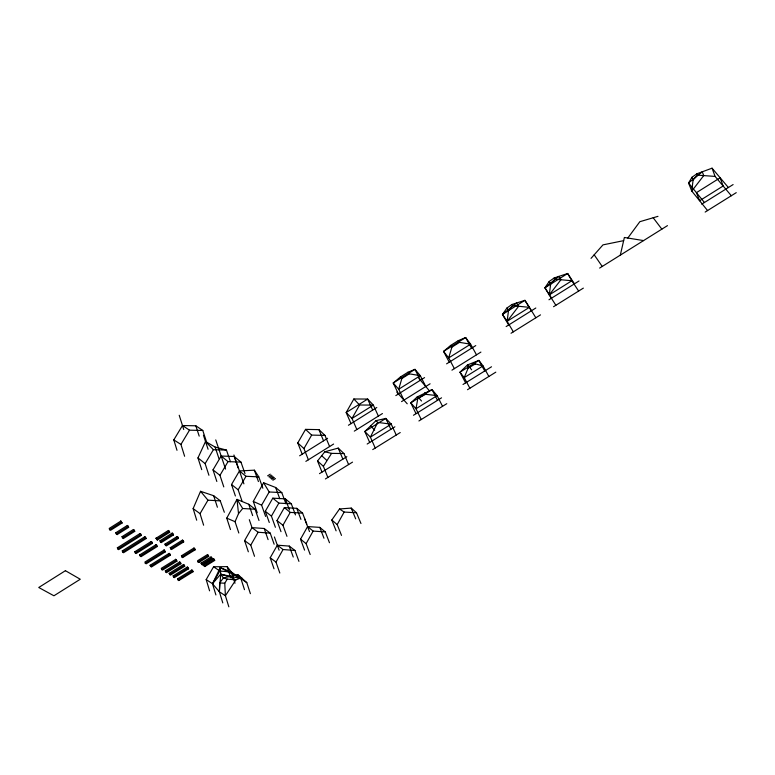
<?xml version="1.0" encoding="UTF-8"?>
<svg xmlns="http://www.w3.org/2000/svg" width="775" height="775" viewBox="0 0 775 775"><rect width="100%" height="100%" fill="white"/><g stroke="black" fill="none" stroke-linecap="round" stroke-linejoin="round"><path stroke-width="1.16" d="M222.793 602.921L219.383 591.79L219.635 582.926L223.384 577.966L237.925 574.556L246.799 582.655L250.393 593.669M228.838 606.815L225.399 595.743L219.383 591.79L220.701 574.188L220.284 567.639L231.454 572.086L246.799 582.655M728.374 187.521L712.051 168.185L696.948 173.765L691.978 177.262L693.073 180.042L691.775 191.067L707.575 210.558M555.869 305.272L549.281 294.897L550.657 283.95L554.9 279.184L571.853 280.763L578.634 291.061M513.341 331.826L507.131 321.296L508.526 310.397L512.711 305.679L529.432 307.336L535.835 317.779M244.483 589.668L240.909 578.596L220.284 567.639L219.809 571.01L212.495 583.74L215.905 594.938M442.544 406.323L437.11 395.618L432.043 389.602L417.183 396.974L417.793 398.573L416.001 408.745L421.251 419.517M620.31 255.149L624.379 237.479L643.57 240.589M425.756 386.512L420.312 375.681L409.336 373.841L401.838 378.558L398.699 389.224L403.949 400.123M476.499 354.834L470.609 344.177L459.507 342.356L451.893 347.142L448.686 357.905L454.373 368.638M488.87 376.466L483.038 365.907L478.892 360.404L467.48 364.938L468.139 368.115L464.215 377.619L469.882 388.236M196.695 520.209L193.14 508.613L200.541 491.302L213.677 495.719L220.439 500.882L207.962 500.175L200.541 491.302M238.816 533.016L235.057 521.691L238.526 513.622L242.682 508.497L255.082 509.233L258.995 520.509M201.723 469.65L197.964 457.928L205.52 441.517L215.101 447.049L226.474 450.101L230.446 461.697M220.284 567.639L212.495 583.74L219.383 591.79M375.245 448.037L370.382 437.119L377.696 422.414L376.011 420.651L364.841 431.501L369.704 442.457M230.466 529.538L226.746 518.146L236.995 499.381L248.746 504.263L255.082 509.233M257.242 512.73L253.299 501.425L263.597 482.757L275.638 487.494L281.8 492.619L285.936 503.808M341.504 535.389L337.202 524.607L344.148 512.052L356.519 512.779L360.966 523.512M310.184 554.503L306.125 543.633L313.129 531.088L325.267 531.921L329.472 542.732M304.575 550.114L300.526 539.197L307.597 526.574L319.784 527.378L325.267 531.921M279.823 573.035L275.997 562.088L283.059 549.533L294.965 550.473L298.937 561.371M274.021 568.802L270.204 557.797L277.334 545.174L289.288 546.094L294.965 550.473M378.374 416.097L373.337 405.112L359.6 404.996L352.005 418.461L356.858 429.524M372.688 410.082L367.65 399.057L346.173 412.542L352.005 418.461L373.337 405.112L367.65 399.057L353.855 398.98L346.173 412.542L351.027 423.644M286.963 536.339L282.943 525.266L290.228 512.401L302.599 513.147L306.764 524.152M275.406 527.3L271.424 516.131L278.845 503.101L291.323 503.808L295.469 514.91M280.996 531.669L277.004 520.558L284.357 507.606L296.777 508.332L302.599 513.147M269.274 522.495L265.302 511.287L272.8 498.17L285.336 498.848L291.323 503.808M308.392 459.788L303.945 448.57L311.647 435.095L324.967 435.405L329.598 446.545M254.52 556.285L250.761 545.135L258.104 532.26L270.223 533.123L274.137 544.224M265.593 516.421L261.621 505.164L269.187 491.98L263.597 482.757M302.202 454.189L297.765 442.932L305.544 429.369L318.942 429.631L324.967 435.405M248.339 551.8L244.6 540.592L252.02 527.639L249.308 519.686M209.579 590.831L206.189 579.574L213.571 566.767L227.172 566.641L231.454 572.086L234.999 583.236M242.052 501.202L238.157 489.781L245.995 476.296L258.782 476.858L262.851 488.221M235.397 495.99L231.522 484.52L239.446 470.948L254.374 470.173L258.782 476.858M203.622 525.198L200.047 513.651L207.962 500.175M223.791 486.913L219.955 475.356L228.024 461.629L240.967 462.103L244.987 473.593M216.835 481.469L213.018 469.863L221.175 456.039L234.186 456.485L240.967 462.103M208.921 475.278L205.133 463.615L213.396 449.694L226.474 450.101M691.978 177.262L688.549 182.977L691.775 191.067L703.729 175.596L702.286 171.788L688.549 182.977L704.427 202.507M184.615 456.262L180.924 444.424L189.497 430.183L202.779 430.474L206.654 442.234M177 450.304L173.794 439.89L182.474 425.533L195.833 425.795L202.779 430.474M206.189 579.574L212.495 583.74L220.701 574.188L229.904 576.842L235.842 579.874L225.399 595.743L224.76 583.236L227.259 579.119L235.842 579.874L241.693 577.695M327.883 477.41L323.398 466.347L331.564 453.375L343.955 453.559L348.605 464.564M551.519 298.181L544.922 287.777L567.658 273.498L571.853 280.763L549.281 294.897L544.922 287.777L549.175 281.49L554.173 277.963L567.658 273.498L574.469 283.824M336.098 530.836L331.807 520.006L339.508 508.981L351.24 508.09L356.519 512.779M508.671 324.996L502.452 314.437L506.937 308.033L511.936 304.507L524.917 300.332L529.432 307.336L507.131 321.296L502.452 314.437L516.518 303.035L518.64 306.27L507.131 321.296M627.808 238.041L639.84 221.698L657.985 216.341M549.281 294.897L560.916 279.746L558.94 276.394L544.922 287.777M322.003 472.091L317.537 460.98L324.783 451.796L338.229 448.086L343.955 453.559M591.044 258.366L602.979 244.871L623.652 240.647M693.073 180.042L697.481 175.14L715.092 176.419L731.329 195.736M467.48 364.938L459.953 372.213L465.63 382.86M417.183 396.974L410.779 402.864L416.039 413.676M471.539 348.227L465.649 337.542L443.562 351.404L448.686 357.905L470.609 344.177L465.649 337.542L458.228 340.671L450.595 345.466L443.562 351.404L449.258 362.177M420.418 380.215L414.983 369.346L393.206 383.015L398.699 389.224L420.312 375.681L414.983 369.346L407.97 372.233L400.442 376.96L393.206 383.015L398.457 393.962M120.803 521.11L109.246 528.414L109.556 529.674L110.544 530.313L122.101 523.009L120.803 521.11L122.101 523.009M109.556 529.674L121.123 522.36M115.872 532.696L127.352 525.45L128.321 526.08L128.64 527.339L117.161 534.585L115.872 532.696L117.161 534.585M116.182 533.956L127.681 526.7L128.64 527.339M122.024 536.678L133.445 529.48L134.395 530.11L134.724 531.359L123.302 538.548L122.024 536.678L122.983 537.298M122.343 537.928L133.775 530.73L134.724 531.359M117.345 547.809L140.013 533.539L140.953 534.169L141.282 535.409L118.614 549.659L117.345 547.809L118.304 548.409M117.655 549.058L140.352 534.789L141.282 535.409M122.247 550.909L144.828 536.726L145.758 537.346L146.088 538.577L123.516 552.749L122.247 550.909L123.196 551.509M122.566 552.158L145.157 537.966L146.088 538.577M502.452 314.437L524.917 300.332L531.34 310.814M156.095 538.189L168.417 530.458L169.318 531.078L169.667 532.309L157.344 540.03L156.095 538.189L157.344 540.03M134.85 551.722L151.183 541.483L152.094 542.093L152.433 543.323L136.1 553.553L134.85 551.722L135.78 552.313M156.434 539.419L168.766 531.689L169.667 532.309M135.17 552.962L151.513 542.713L152.433 543.323M159.97 540.776L172.244 533.093L173.135 533.704L173.493 534.924L161.219 542.607L159.97 540.776L160.871 541.386M139.771 554.861L156.027 544.689L156.928 545.29L157.267 546.52L141.011 556.683L139.771 554.861L140.692 555.452M160.309 542.006L172.593 534.314L173.493 534.924M267.627 475.821L270.262 474.174M299.644 455.787L327.602 438.292M348.43 425.262L376.795 407.514M395.831 395.599L424.584 377.609M446.594 363.843L475.763 345.582M506.143 326.575L535.816 308.014M548.962 299.78L579.002 280.986M599.637 268.073L667.469 225.632M701.762 204.174L733.111 184.566M140.091 556.101L156.366 545.92L157.267 546.52M268.828 476.828L271.463 475.182M269.855 477.691L272.49 476.053M164.978 544.127L177.204 536.494L178.085 537.104L178.434 538.325L166.218 545.949L164.978 544.127L165.879 544.728M270.901 478.572L273.527 476.925M165.327 545.358L177.553 537.714L178.434 538.325M271.754 479.289L274.379 477.642M272.877 480.219L275.493 478.582M305.854 461.367L333.618 444.036M354.291 431.132L382.443 413.55M401.557 401.615L430.096 383.799M451.941 370.159L480.907 352.082M511.045 333.26L540.504 314.873M553.553 306.726L583.352 288.116M705.153 212.069L736.25 192.655M164.106 550.047L144.964 562.001L145.283 563.222L146.194 563.803L165.346 551.848L164.106 550.047L165.346 551.848M145.283 563.222L164.455 551.267M170.306 547.692L182.464 540.107L183.336 540.708L183.694 541.919L171.537 549.504L170.306 547.692L171.537 549.504M170.655 548.913L182.813 541.318L183.694 541.919M150.088 565.256L169.144 553.369L170.025 553.951L170.364 555.171L151.309 567.048L150.088 565.256L150.98 565.818M364.734 431.559L385.727 418.481M150.408 566.477L169.483 554.59L170.364 555.171M370.586 436.993L391.423 424.032M175.731 559.356L161.287 568.327L161.626 569.548L162.498 570.109L176.942 561.139L175.731 559.356L176.942 561.139M181.447 555.791L193.973 548.012L194.816 548.593L195.184 549.795L182.658 557.574L181.447 555.791L182.658 557.574M161.626 569.548L176.07 560.567M181.805 557.002L194.331 549.213L195.184 549.795M319.503 473.641L346.832 456.669M367.176 444.027L394.872 426.822M413.472 415.264L441.547 397.827M463.024 384.478L491.505 366.778M165.298 570.894L179.684 561.962L180.536 562.534L180.885 563.735L166.509 572.667L165.298 570.894L166.17 571.456M165.637 572.115L180.032 563.173L180.885 563.735M169.173 573.374L183.501 564.481L184.353 565.043L184.702 566.254L170.374 575.137L169.173 573.374L170.035 573.926M169.512 574.585L183.849 565.692L184.702 566.254M467.509 389.709L495.806 372.155M325.403 478.95L352.528 462.123M372.736 449.597L400.239 432.547M418.907 420.97L446.778 403.688M173.116 575.893L187.385 567.048L188.228 567.61L188.587 568.811L174.307 577.646L173.116 575.893L173.968 576.445M207.526 554.571L197.615 560.712L197.974 561.914L198.807 562.476L208.717 556.334L207.526 554.571L208.717 556.334M173.455 577.104L187.734 568.249L188.587 568.811M197.974 561.914L207.894 555.772M201.132 563.086L211.013 556.973L211.827 557.545L212.195 558.736L202.323 564.849L201.132 563.086L202.323 564.849M177.63 578.789L191.842 569.993L192.675 570.545L193.033 571.737L178.812 580.533L177.63 578.789L178.812 580.533M201.49 564.287L211.381 558.174L212.195 558.736M177.969 579.991L192.19 571.185L193.033 571.737M203.631 564.781L213.483 558.688L214.297 559.25L214.675 560.441L204.823 566.525L203.631 564.781L204.823 566.525M203.99 565.973L213.852 559.879L214.675 560.441M468.139 368.115L475.375 363.921L483.038 365.907L464.215 377.619L459.953 372.213L478.892 360.404L484.733 370.993M417.793 398.573L425.582 394.31L437.11 395.618L416.001 408.745L410.779 402.864L432.043 389.602L437.478 400.346M376.011 420.651L385.824 418.413L391.22 424.167L396.257 435.017M269.187 491.98L281.8 492.619M219.635 582.926L224.76 583.236M270.223 533.123L264.188 528.482L252.02 527.639L258.104 532.26M231.454 572.086L219.809 571.01L213.571 566.767M472.043 363.543L475.375 363.921M377.696 422.414L391.22 424.167M324.783 451.796L331.564 453.375M227.259 579.119L223.384 577.966L220.701 574.188L240.909 578.596L238.128 575.195M226.746 518.146L235.057 521.691M253.299 501.425L261.621 505.164M173.794 439.89L180.924 444.424M182.474 425.533L189.497 430.183M339.508 508.981L344.148 512.052M193.14 508.613L200.047 513.651M244.6 540.592L250.761 545.135M270.204 557.797L275.997 562.088M277.334 545.174L283.059 549.533M197.964 457.928L205.133 463.615M213.018 469.863L219.955 475.356M231.522 484.52L238.157 489.781M265.302 511.287L271.424 516.131M277.004 520.558L282.943 525.266M300.526 539.197L306.125 543.633M221.175 456.039L228.024 461.629M239.446 470.948L245.995 476.296M272.8 498.17L278.845 503.101M284.357 507.606L290.228 512.401M307.597 526.574L313.129 531.088M331.807 520.006L337.202 524.607M297.765 442.932L303.945 448.57M317.537 460.98L323.398 466.347M322.061 456.029L326.517 460.156M305.544 429.369L311.647 435.095M364.841 431.501L370.382 437.119M370.508 425.824L374.703 430.154M205.52 441.517L213.396 449.694M353.855 398.98L359.6 404.996M396.771 392.073L407.233 403.804M417.57 396.471L421.513 401.004M400.442 376.96L401.838 378.558M407.97 372.233L409.336 373.841M418.791 378.287L428.943 390.271M450.595 345.466L451.893 347.142M467.964 365.044L471.626 369.801M653.189 217.756L661.85 229.148M458.228 340.671L459.507 342.356M594.192 254.81L602.233 266.455M506.937 308.033L508.526 310.397M511.936 304.507L512.711 305.679M242.682 508.497L236.995 499.381L238.526 513.622M549.175 281.49L550.657 283.95M554.173 277.963L554.9 279.184M424.69 392.77L425.582 394.31M385.824 418.413L390.862 429.311M338.229 448.086L342.87 459.129M318.942 429.631L323.553 440.83M351.24 508.09L355.686 518.863M696.948 173.765L697.481 175.14M319.784 527.378L323.979 538.247M304.517 518.436L309.487 531.572M296.777 508.332L300.933 519.386M285.336 498.848L289.463 509.998M712.051 168.185L715.092 176.419M275.638 487.494L279.765 498.732M289.288 546.094L293.25 557.041M254.374 470.173L258.433 481.575M220.294 500.97L224.324 512.265M274.427 536.978L279.116 550.211M264.188 528.482L268.092 539.632M233.924 454.993L243.912 483.842M234.186 456.485L238.177 468.032M248.746 504.263L252.65 515.588M215.741 439.909L225.573 469.088M215.101 447.049L219.005 458.713M203.447 435.211L208.078 449.267M195.833 425.795L199.204 436.131M213.677 495.719L217.397 507.247M179.219 415.264L183.733 429.505M227.172 566.641L230.727 577.84M213.483 558.688L213.852 559.879M211.013 556.973L211.381 558.174M198.448 561.274L198.807 562.476M193.973 548.012L194.331 549.213M191.842 569.993L192.19 571.185M182.464 540.107L182.813 541.318M187.385 567.048L187.734 568.249M177.204 536.494L177.553 537.714M183.501 564.481L183.849 565.692M172.244 533.093L172.593 534.314M179.684 561.962L180.032 563.173M168.417 530.458L168.766 531.689M169.144 553.369L169.483 554.59M156.027 544.689L156.366 545.92M151.183 541.483L151.513 542.713M144.828 536.726L145.157 537.966M140.013 533.539L140.352 534.789M133.445 529.48L133.775 530.73M127.352 525.45L127.681 526.7M65.42 570.691L38.75 587.498L53.921 595.781L80.261 579.245L65.42 570.691M720.149 177.775L696.425 192.665L699.612 200.735L723.143 186L720.149 177.775"/></g></svg>
